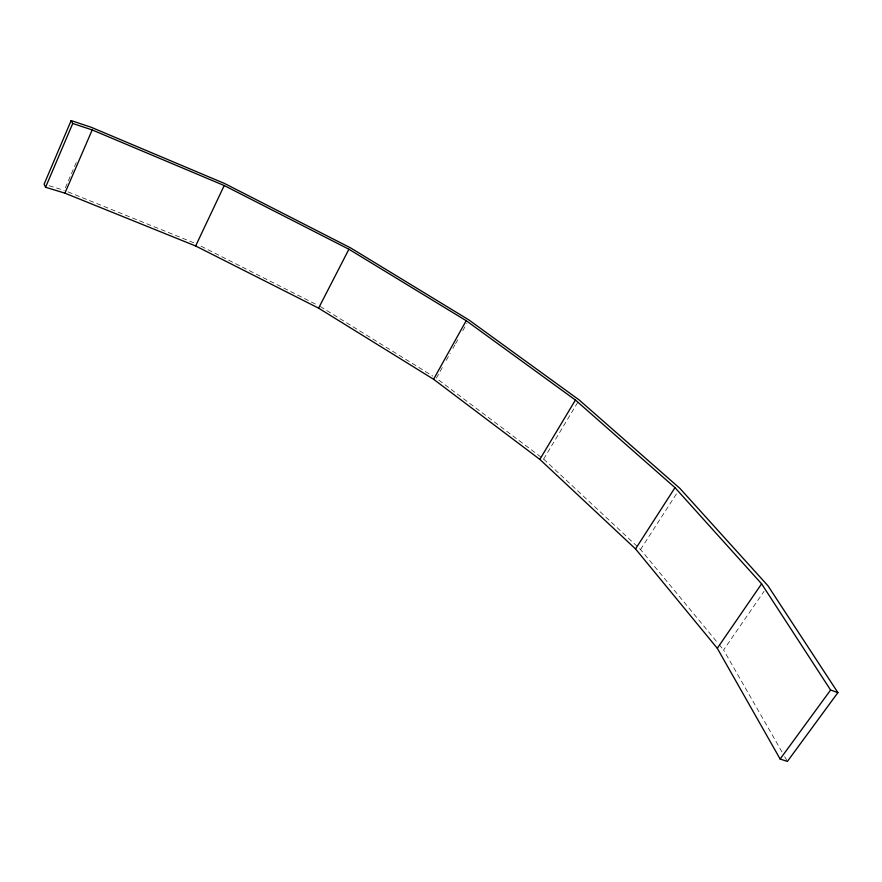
<?xml version="1.0" encoding="UTF-8"?>
<svg xmlns="http://www.w3.org/2000/svg" width="882" height="882" viewBox="0 0 882 882"><rect width="100%" height="100%" fill="white"/><g stroke="black" fill="none" stroke-linecap="round" stroke-linejoin="round"><path stroke-width="0.66" stroke-dasharray="4.41 3.31" d="M65.334 187.844L77.285 160.116M442.279 367.518L436.303 378.235L543.643 459.081L640.541 549.508L718.345 643.628M446.259 360.374L450.239 353.23M452.896 348.478L454.88 344.906M455.553 343.715L458.872 337.762M462.852 330.618L466.832 323.474M543.643 459.081L578.482 401.123M640.541 549.508L676.979 493.049M781.97 751.927L723.593 649.979L764.044 591.359M49.138 185.738L64.243 190.369M68.046 191.901L194.911 243.234M201.096 246.232L317.785 305.26M320.243 306.506L432.819 376.085M719.227 644.687L723.593 649.979M784.682 756.668L787.394 761.42"/><path stroke-width="1.32" d="M71.144 120.58L44.1 184.206L45.577 187.26L64.904 193.158L195.639 245.979L318.6 308.149L433.58 379.26L539.828 459.39L635.536 548.935L717.287 648.281L780.14 759.038L787.394 761.42L837.9 692.613L767.924 585.725L679.956 488.441L579.176 399.965L468.827 319.901L350.463 247.82L224.645 183.533L91.408 127.35L71.144 120.58L72.743 123.469L92.191 129.941L224.215 185.54L348.919 249.242L466.192 320.695L575.428 400.042L674.995 487.647L761.607 583.84L830.59 690.033L837.9 692.613M45.577 187.26L72.743 123.469M64.904 193.158L92.191 129.941M195.639 245.979L224.215 185.54M318.6 308.149L348.919 249.242M433.58 379.26L466.192 320.695M539.828 459.39L575.428 400.042M635.536 548.935L674.995 487.647M717.287 648.281L761.607 583.84M780.14 759.038L830.59 690.033"/></g></svg>
